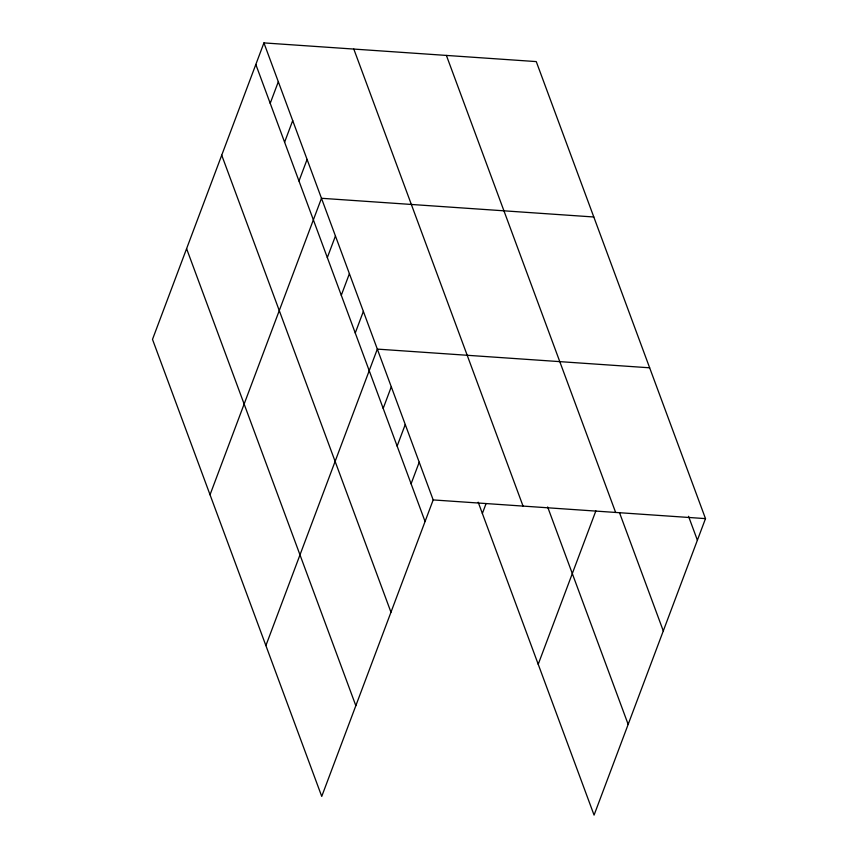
<?xml version="1.0" encoding="UTF-8"?>
<svg xmlns="http://www.w3.org/2000/svg" width="858" height="858" viewBox="0 0 858 858"><rect width="100%" height="100%" fill="white"/><g stroke="black" fill="none" stroke-linecap="round" stroke-linejoin="round"><path stroke-width="1.29" d="M263.932 42.9L152.499 339.382L321.739 796.406L433.183 499.924L263.932 42.9L536.261 61.594L705.501 518.618L594.068 815.1L478.185 502.187M270.206 103.335L278.324 81.746M284.599 142.181L292.707 120.592M298.981 181.027L307.089 159.438M210.038 494.766L321.482 198.284L593.8 216.988M327.327 257.582L335.446 235.993M341.291 295.281L349.399 273.691M355.255 332.99L363.363 311.4M265.894 645.591L377.327 349.109L649.656 367.803M383.183 408.397L391.291 386.808M397.136 446.096L405.255 424.517M411.1 483.805L419.219 462.215M482.368 513.47L486.046 503.657M538.213 664.285L595.881 510.853M433.183 499.924L705.501 518.618M688.545 516.323L697.393 540.208M619.54 512.784L663.288 630.92M446.396 55.427L615.636 512.451M547.64 506.96L628.163 724.388M353.807 49.067L523.048 506.091M255.823 64.489L425.064 521.503M221.729 155.201L390.969 612.226M186.594 248.67L355.834 705.684"/></g></svg>
